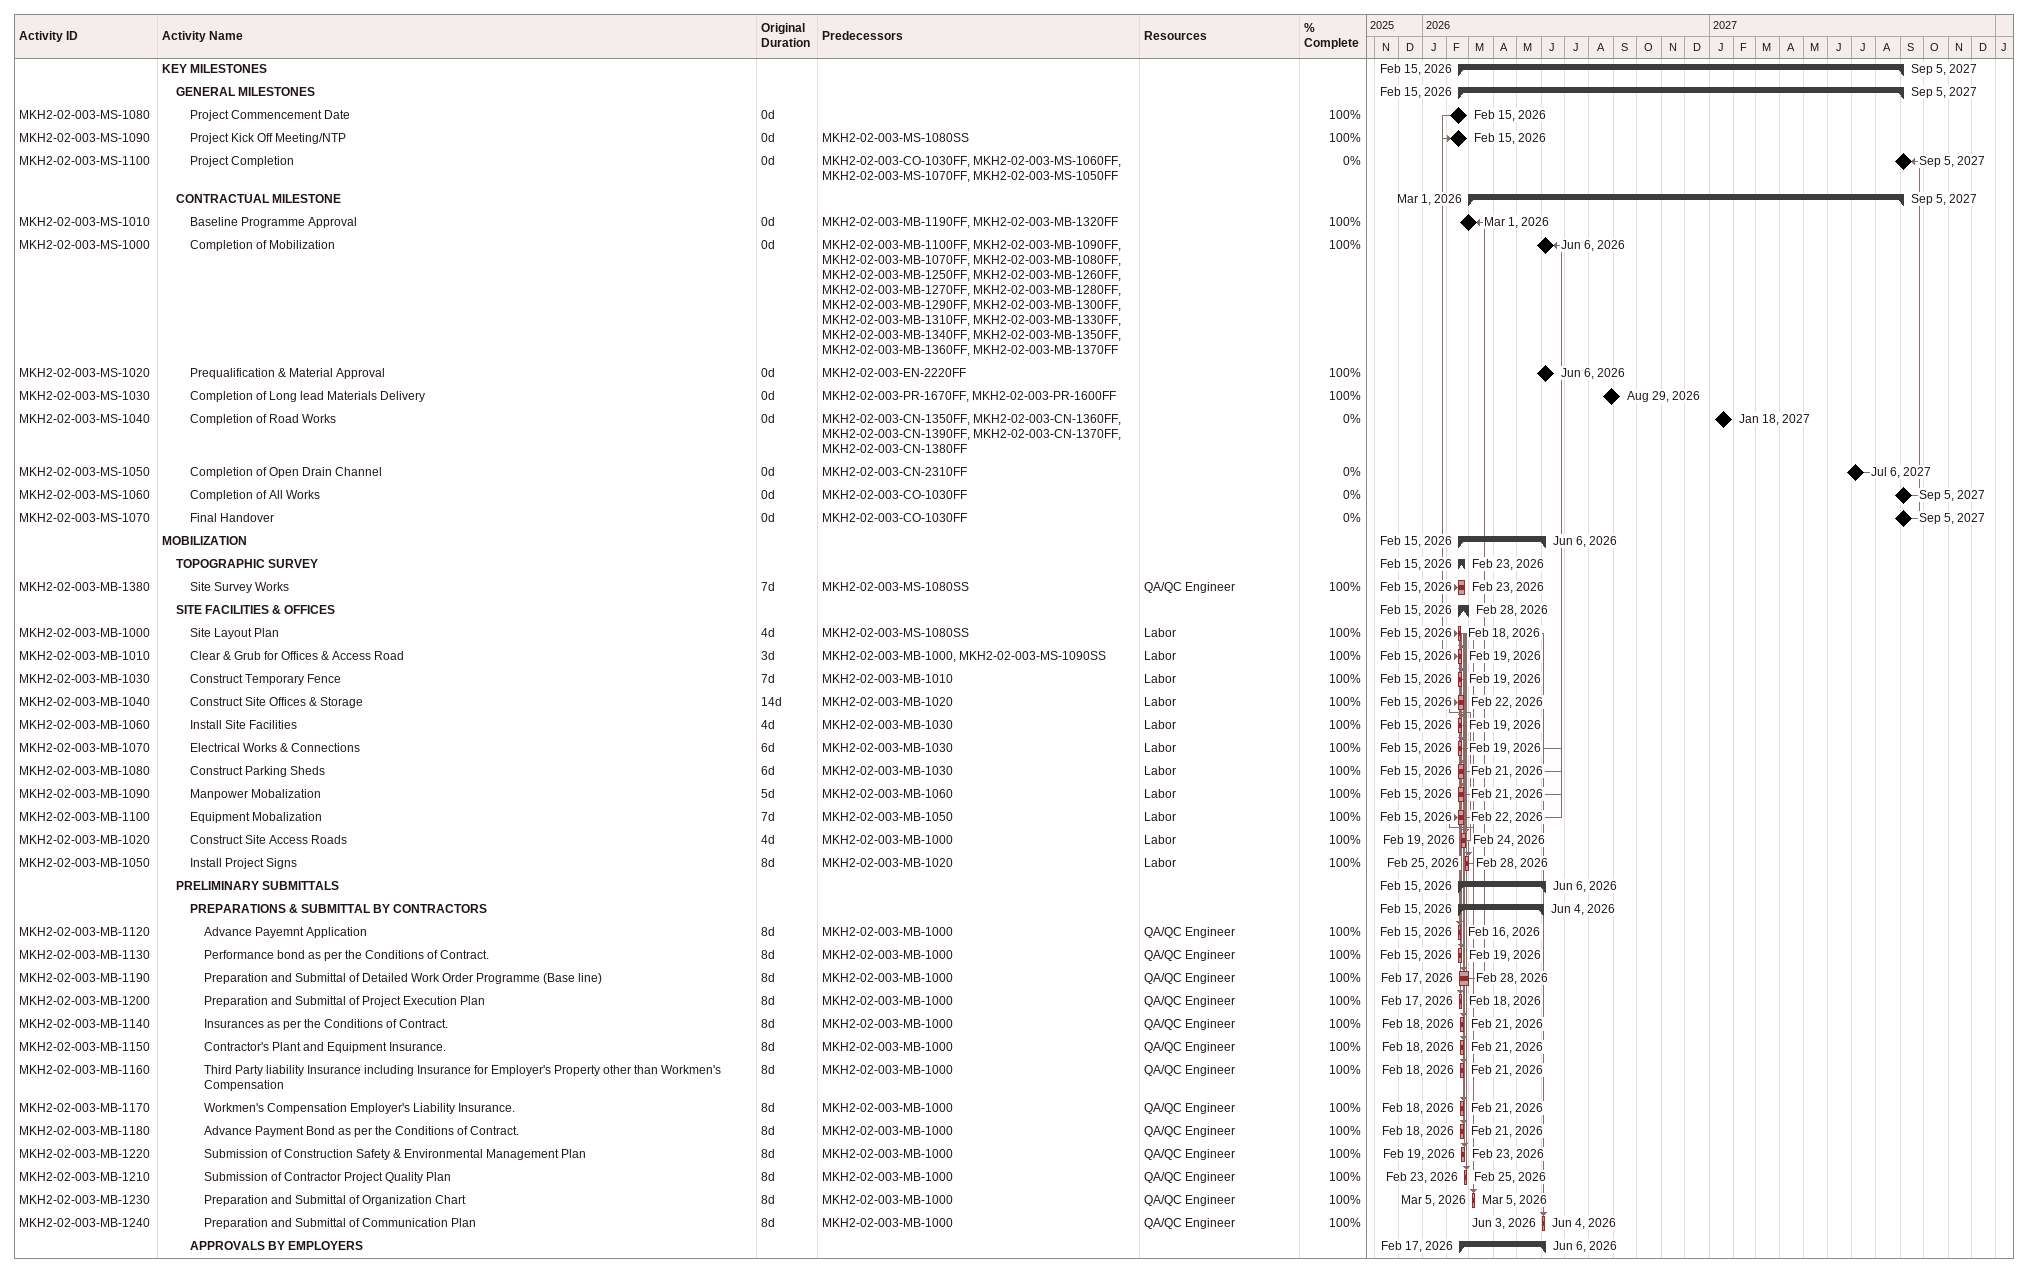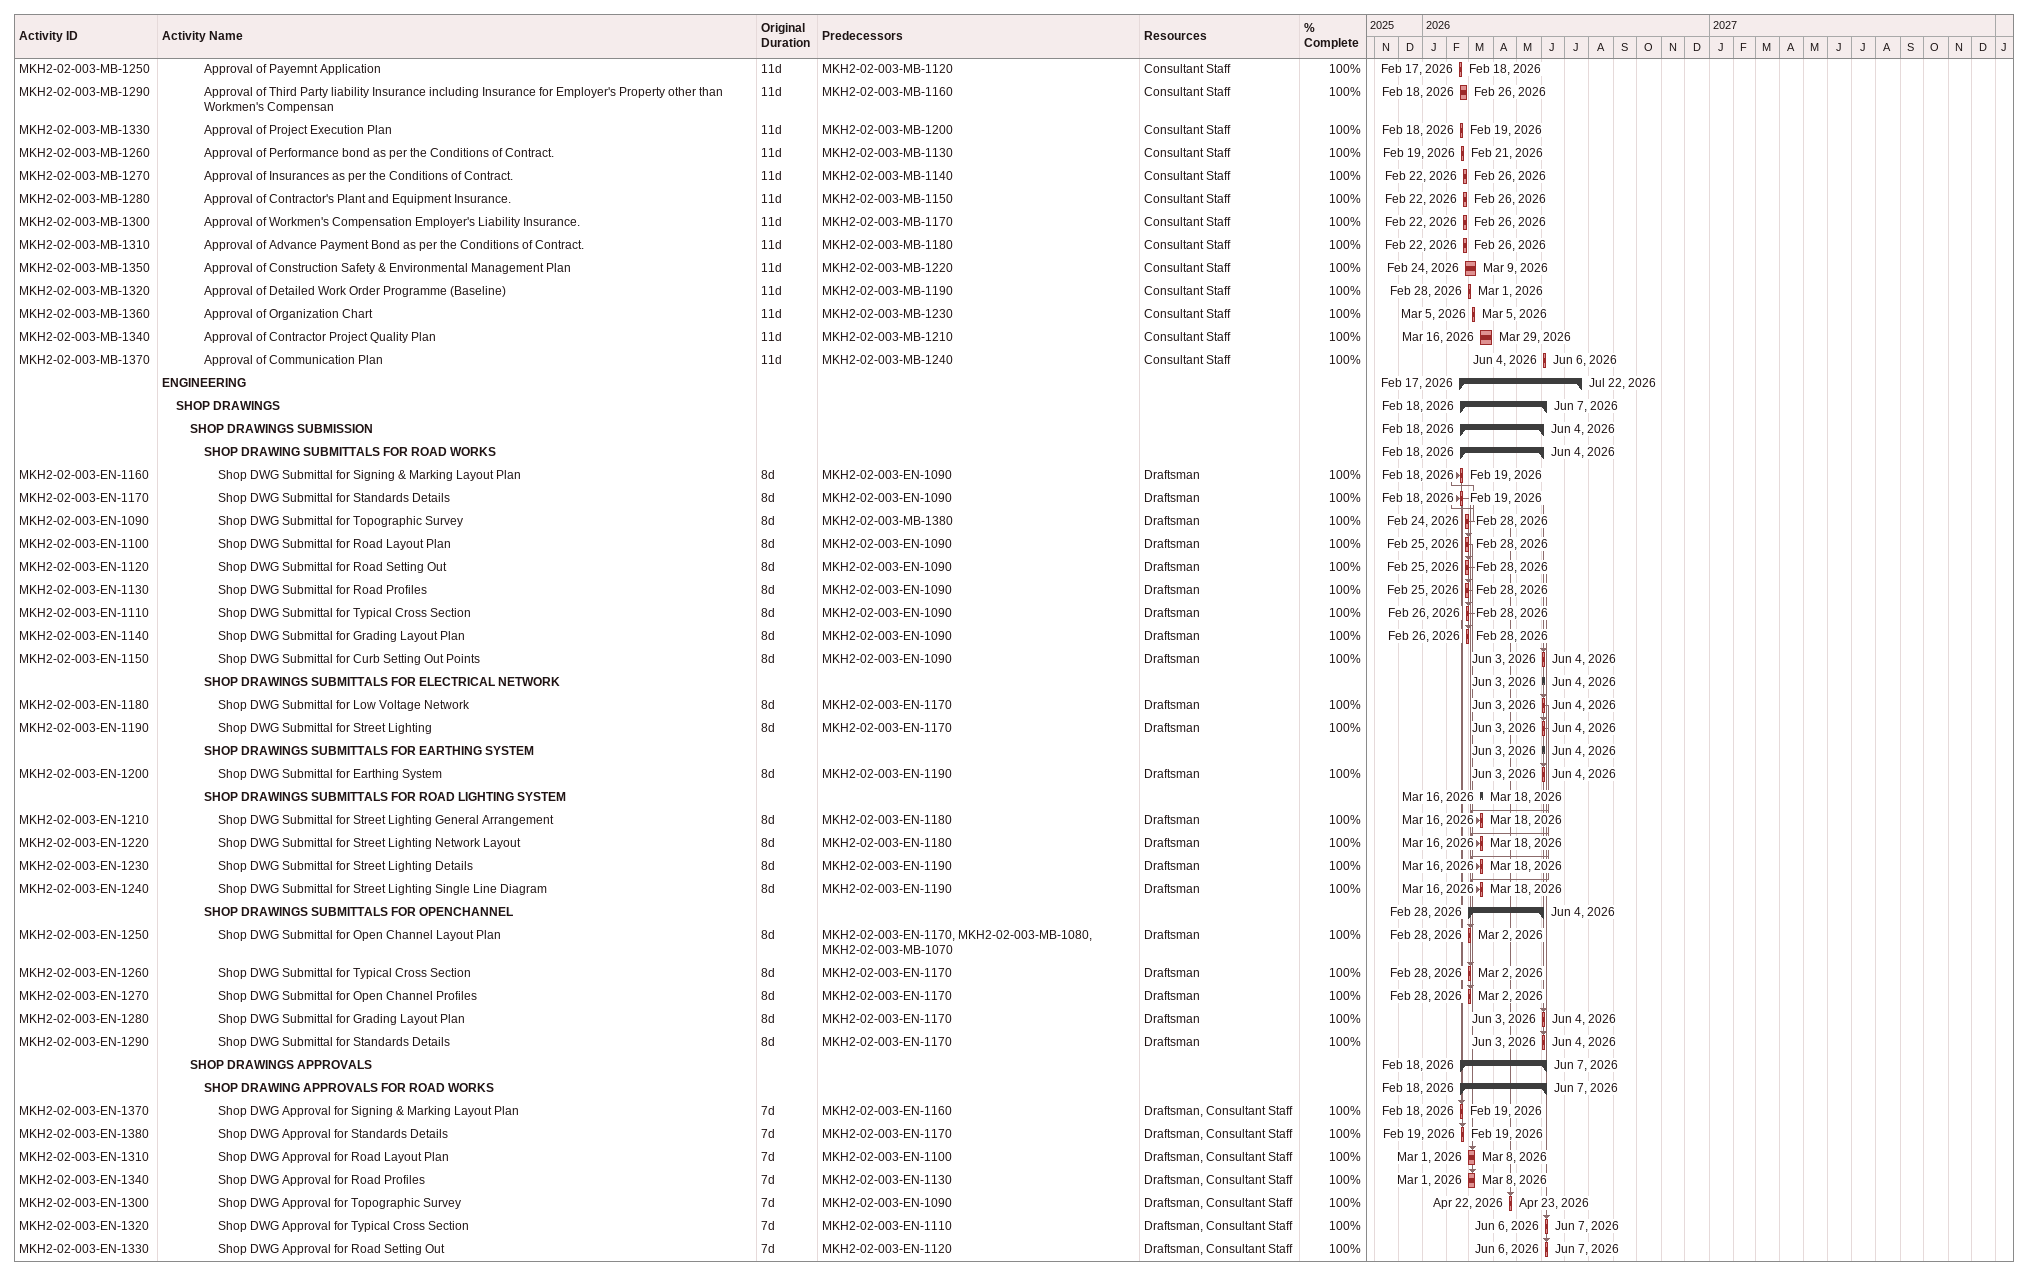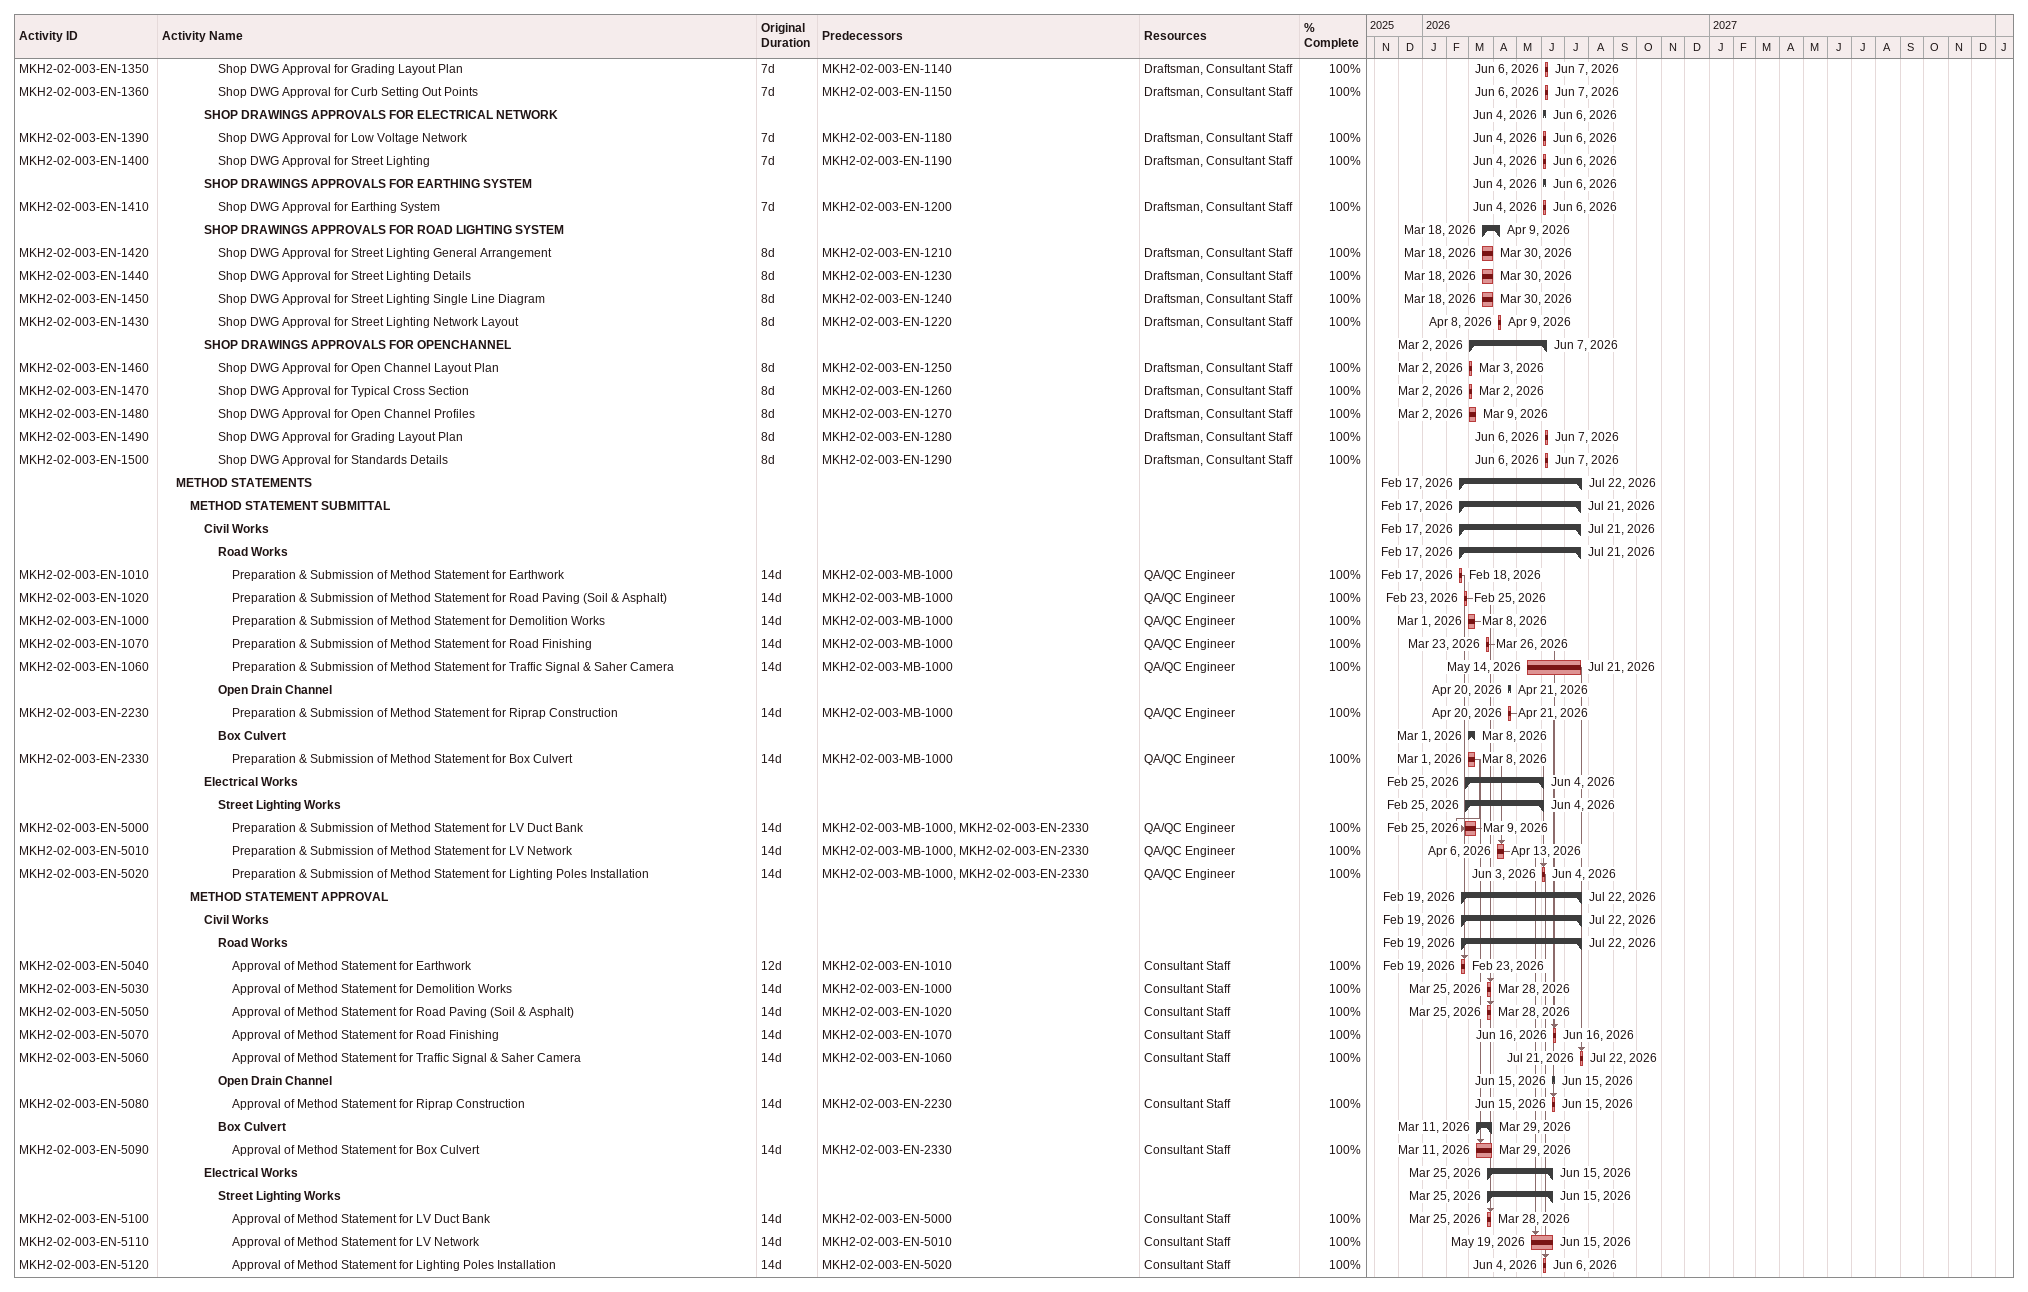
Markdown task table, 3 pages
| ID | Level | Task | Original duration | Start | Finish | Predecessors | Resources | % complete |
|---|---|---|---|---|---|---|---|---|
|  | 1 | **KEY MILESTONES** |  | 2026-02-15 | 2027-09-05 |  |  |  |
|  | 2 | **GENERAL MILESTONES** |  | 2026-02-15 | 2027-09-05 |  |  |  |
| MKH2-02-003-MS-1080 | 3 | Project Commencement Date | 0d | 2026-02-15 | 2026-02-15 |  |  | 100 |
| MKH2-02-003-MS-1090 | 3 | Project Kick Off Meeting/NTP | 0d | 2026-02-15 | 2026-02-15 | MKH2-02-003-MS-1080SS |  | 100 |
| MKH2-02-003-MS-1100 | 3 | Project Completion | 0d | 2027-09-05 | 2027-09-05 | MKH2-02-003-CO-1030FF, MKH2-02-003-MS-1060FF, MKH2-02-003-MS-1070FF, MKH2-02-003-MS-1050FF |  | 0 |
|  | 2 | **CONTRACTUAL MILESTONE** |  | 2026-03-01 | 2027-09-05 |  |  |  |
| MKH2-02-003-MS-1010 | 3 | Baseline Programme Approval | 0d | 2026-03-01 | 2026-03-01 | MKH2-02-003-MB-1190FF, MKH2-02-003-MB-1320FF |  | 100 |
| MKH2-02-003-MS-1000 | 3 | Completion of Mobilization | 0d | 2026-06-06 | 2026-06-06 | MKH2-02-003-MB-1100FF, MKH2-02-003-MB-1090FF, MKH2-02-003-MB-1070FF, MKH2-02-003-MB-1080FF, MKH2-02-003-MB-1250FF, MKH2-02-003-MB-1260FF, MKH2-02-003-MB-1270FF, MKH2-02-003-MB-1280FF, MKH2-02-003-MB-1290FF, MKH2-02-003-MB-1300FF, MKH2-02-003-MB-1310FF, MKH2-02-003-MB-1330FF, MKH2-02-003-MB-1340FF, MKH2-02-003-MB-1350FF, MKH2-02-003-MB-1360FF, MKH2-02-003-MB-1370FF |  | 100 |
| MKH2-02-003-MS-1020 | 3 | Prequalification & Material Approval | 0d | 2026-06-06 | 2026-06-06 | MKH2-02-003-EN-2220FF |  | 100 |
| MKH2-02-003-MS-1030 | 3 | Completion of Long lead Materials Delivery | 0d | 2026-08-29 | 2026-08-29 | MKH2-02-003-PR-1670FF, MKH2-02-003-PR-1600FF |  | 100 |
| MKH2-02-003-MS-1040 | 3 | Completion of Road Works | 0d | 2027-01-18 | 2027-01-18 | MKH2-02-003-CN-1350FF, MKH2-02-003-CN-1360FF, MKH2-02-003-CN-1390FF, MKH2-02-003-CN-1370FF, MKH2-02-003-CN-1380FF |  | 0 |
| MKH2-02-003-MS-1050 | 3 | Completion of Open Drain Channel | 0d | 2027-07-06 | 2027-07-06 | MKH2-02-003-CN-2310FF |  | 0 |
| MKH2-02-003-MS-1060 | 3 | Completion of All Works | 0d | 2027-09-05 | 2027-09-05 | MKH2-02-003-CO-1030FF |  | 0 |
| MKH2-02-003-MS-1070 | 3 | Final Handover | 0d | 2027-09-05 | 2027-09-05 | MKH2-02-003-CO-1030FF |  | 0 |
|  | 1 | **MOBILIZATION** |  | 2026-02-15 | 2026-06-06 |  |  |  |
|  | 2 | **TOPOGRAPHIC SURVEY** |  | 2026-02-15 | 2026-02-23 |  |  |  |
| MKH2-02-003-MB-1380 | 3 | Site Survey Works | 7d | 2026-02-15 | 2026-02-23 | MKH2-02-003-MS-1080SS | QA/QC Engineer | 100 |
|  | 2 | **SITE FACILITIES & OFFICES** |  | 2026-02-15 | 2026-02-28 |  |  |  |
| MKH2-02-003-MB-1000 | 3 | Site Layout Plan | 4d | 2026-02-15 | 2026-02-18 | MKH2-02-003-MS-1080SS | Labor | 100 |
| MKH2-02-003-MB-1010 | 3 | Clear & Grub for Offices & Access Road | 3d | 2026-02-15 | 2026-02-19 | MKH2-02-003-MB-1000, MKH2-02-003-MS-1090SS | Labor | 100 |
| MKH2-02-003-MB-1030 | 3 | Construct Temporary Fence | 7d | 2026-02-15 | 2026-02-19 | MKH2-02-003-MB-1010 | Labor | 100 |
| MKH2-02-003-MB-1040 | 3 | Construct Site Offices & Storage | 14d | 2026-02-15 | 2026-02-22 | MKH2-02-003-MB-1020 | Labor | 100 |
| MKH2-02-003-MB-1060 | 3 | Install Site Facilities | 4d | 2026-02-15 | 2026-02-19 | MKH2-02-003-MB-1030 | Labor | 100 |
| MKH2-02-003-MB-1070 | 3 | Electrical Works & Connections | 6d | 2026-02-15 | 2026-02-19 | MKH2-02-003-MB-1030 | Labor | 100 |
| MKH2-02-003-MB-1080 | 3 | Construct Parking Sheds | 6d | 2026-02-15 | 2026-02-21 | MKH2-02-003-MB-1030 | Labor | 100 |
| MKH2-02-003-MB-1090 | 3 | Manpower Mobalization | 5d | 2026-02-15 | 2026-02-21 | MKH2-02-003-MB-1060 | Labor | 100 |
| MKH2-02-003-MB-1100 | 3 | Equipment Mobalization | 7d | 2026-02-15 | 2026-02-22 | MKH2-02-003-MB-1050 | Labor | 100 |
| MKH2-02-003-MB-1020 | 3 | Construct Site Access Roads | 4d | 2026-02-19 | 2026-02-24 | MKH2-02-003-MB-1000 | Labor | 100 |
| MKH2-02-003-MB-1050 | 3 | Install Project Signs | 8d | 2026-02-25 | 2026-02-28 | MKH2-02-003-MB-1020 | Labor | 100 |
|  | 2 | **PRELIMINARY SUBMITTALS** |  | 2026-02-15 | 2026-06-06 |  |  |  |
|  | 3 | **PREPARATIONS & SUBMITTAL BY CONTRACTORS** |  | 2026-02-15 | 2026-06-04 |  |  |  |
| MKH2-02-003-MB-1120 | 4 | Advance Payemnt Application | 8d | 2026-02-15 | 2026-02-16 | MKH2-02-003-MB-1000 | QA/QC Engineer | 100 |
| MKH2-02-003-MB-1130 | 4 | Performance bond as per the Conditions of Contract. | 8d | 2026-02-15 | 2026-02-19 | MKH2-02-003-MB-1000 | QA/QC Engineer | 100 |
| MKH2-02-003-MB-1190 | 4 | Preparation and Submittal of Detailed Work Order Programme (Base line) | 8d | 2026-02-17 | 2026-02-28 | MKH2-02-003-MB-1000 | QA/QC Engineer | 100 |
| MKH2-02-003-MB-1200 | 4 | Preparation and Submittal of Project Execution Plan | 8d | 2026-02-17 | 2026-02-18 | MKH2-02-003-MB-1000 | QA/QC Engineer | 100 |
| MKH2-02-003-MB-1140 | 4 | Insurances as per the Conditions of Contract. | 8d | 2026-02-18 | 2026-02-21 | MKH2-02-003-MB-1000 | QA/QC Engineer | 100 |
| MKH2-02-003-MB-1150 | 4 | Contractor's Plant and Equipment Insurance. | 8d | 2026-02-18 | 2026-02-21 | MKH2-02-003-MB-1000 | QA/QC Engineer | 100 |
| MKH2-02-003-MB-1160 | 4 | Third Party liability Insurance including Insurance for Employer's Property other than Workmen's Compensation | 8d | 2026-02-18 | 2026-02-21 | MKH2-02-003-MB-1000 | QA/QC Engineer | 100 |
| MKH2-02-003-MB-1170 | 4 | Workmen's Compensation Employer's Liability Insurance. | 8d | 2026-02-18 | 2026-02-21 | MKH2-02-003-MB-1000 | QA/QC Engineer | 100 |
| MKH2-02-003-MB-1180 | 4 | Advance Payment Bond as per the Conditions of Contract. | 8d | 2026-02-18 | 2026-02-21 | MKH2-02-003-MB-1000 | QA/QC Engineer | 100 |
| MKH2-02-003-MB-1220 | 4 | Submission of Construction Safety & Environmental Management Plan | 8d | 2026-02-19 | 2026-02-23 | MKH2-02-003-MB-1000 | QA/QC Engineer | 100 |
| MKH2-02-003-MB-1210 | 4 | Submission of Contractor Project Quality Plan | 8d | 2026-02-23 | 2026-02-25 | MKH2-02-003-MB-1000 | QA/QC Engineer | 100 |
| MKH2-02-003-MB-1230 | 4 | Preparation and Submittal of Organization Chart | 8d | 2026-03-05 | 2026-03-05 | MKH2-02-003-MB-1000 | QA/QC Engineer | 100 |
| MKH2-02-003-MB-1240 | 4 | Preparation and Submittal of Communication Plan | 8d | 2026-06-03 | 2026-06-04 | MKH2-02-003-MB-1000 | QA/QC Engineer | 100 |
|  | 3 | **APPROVALS BY EMPLOYERS** |  | 2026-02-17 | 2026-06-06 |  |  |  |
| MKH2-02-003-MB-1250 | 4 | Approval of Payemnt Application | 11d | 2026-02-17 | 2026-02-18 | MKH2-02-003-MB-1120 | Consultant Staff | 100 |
| MKH2-02-003-MB-1290 | 4 | Approval of Third Party liability Insurance including Insurance for Employer's Property other than Workmen's Compensan | 11d | 2026-02-18 | 2026-02-26 | MKH2-02-003-MB-1160 | Consultant Staff | 100 |
| MKH2-02-003-MB-1330 | 4 | Approval of Project Execution Plan | 11d | 2026-02-18 | 2026-02-19 | MKH2-02-003-MB-1200 | Consultant Staff | 100 |
| MKH2-02-003-MB-1260 | 4 | Approval of Performance bond as per the Conditions of Contract. | 11d | 2026-02-19 | 2026-02-21 | MKH2-02-003-MB-1130 | Consultant Staff | 100 |
| MKH2-02-003-MB-1270 | 4 | Approval of Insurances as per the Conditions of Contract. | 11d | 2026-02-22 | 2026-02-26 | MKH2-02-003-MB-1140 | Consultant Staff | 100 |
| MKH2-02-003-MB-1280 | 4 | Approval of Contractor's Plant and Equipment Insurance. | 11d | 2026-02-22 | 2026-02-26 | MKH2-02-003-MB-1150 | Consultant Staff | 100 |
| MKH2-02-003-MB-1300 | 4 | Approval of Workmen's Compensation Employer's Liability Insurance. | 11d | 2026-02-22 | 2026-02-26 | MKH2-02-003-MB-1170 | Consultant Staff | 100 |
| MKH2-02-003-MB-1310 | 4 | Approval of Advance Payment Bond as per the Conditions of Contract. | 11d | 2026-02-22 | 2026-02-26 | MKH2-02-003-MB-1180 | Consultant Staff | 100 |
| MKH2-02-003-MB-1350 | 4 | Approval of Construction Safety & Environmental Management Plan | 11d | 2026-02-24 | 2026-03-09 | MKH2-02-003-MB-1220 | Consultant Staff | 100 |
| MKH2-02-003-MB-1320 | 4 | Approval of Detailed Work Order Programme (Baseline) | 11d | 2026-02-28 | 2026-03-01 | MKH2-02-003-MB-1190 | Consultant Staff | 100 |
| MKH2-02-003-MB-1360 | 4 | Approval of Organization Chart | 11d | 2026-03-05 | 2026-03-05 | MKH2-02-003-MB-1230 | Consultant Staff | 100 |
| MKH2-02-003-MB-1340 | 4 | Approval of Contractor Project Quality Plan | 11d | 2026-03-16 | 2026-03-29 | MKH2-02-003-MB-1210 | Consultant Staff | 100 |
| MKH2-02-003-MB-1370 | 4 | Approval of Communication Plan | 11d | 2026-06-04 | 2026-06-06 | MKH2-02-003-MB-1240 | Consultant Staff | 100 |
|  | 1 | **ENGINEERING** |  | 2026-02-17 | 2026-07-22 |  |  |  |
|  | 2 | **SHOP DRAWINGS** |  | 2026-02-18 | 2026-06-07 |  |  |  |
|  | 3 | **SHOP DRAWINGS SUBMISSION** |  | 2026-02-18 | 2026-06-04 |  |  |  |
|  | 4 | **SHOP DRAWING SUBMITTALS FOR ROAD WORKS** |  | 2026-02-18 | 2026-06-04 |  |  |  |
| MKH2-02-003-EN-1160 | 5 | Shop DWG Submittal for Signing & Marking Layout Plan | 8d | 2026-02-18 | 2026-02-19 | MKH2-02-003-EN-1090 | Draftsman | 100 |
| MKH2-02-003-EN-1170 | 5 | Shop DWG Submittal for Standards Details | 8d | 2026-02-18 | 2026-02-19 | MKH2-02-003-EN-1090 | Draftsman | 100 |
| MKH2-02-003-EN-1090 | 5 | Shop DWG Submittal for Topographic Survey | 8d | 2026-02-24 | 2026-02-28 | MKH2-02-003-MB-1380 | Draftsman | 100 |
| MKH2-02-003-EN-1100 | 5 | Shop DWG Submittal for Road Layout Plan | 8d | 2026-02-25 | 2026-02-28 | MKH2-02-003-EN-1090 | Draftsman | 100 |
| MKH2-02-003-EN-1120 | 5 | Shop DWG Submittal for Road Setting Out | 8d | 2026-02-25 | 2026-02-28 | MKH2-02-003-EN-1090 | Draftsman | 100 |
| MKH2-02-003-EN-1130 | 5 | Shop DWG Submittal for Road Profiles | 8d | 2026-02-25 | 2026-02-28 | MKH2-02-003-EN-1090 | Draftsman | 100 |
| MKH2-02-003-EN-1110 | 5 | Shop DWG Submittal for Typical Cross Section | 8d | 2026-02-26 | 2026-02-28 | MKH2-02-003-EN-1090 | Draftsman | 100 |
| MKH2-02-003-EN-1140 | 5 | Shop DWG Submittal for Grading Layout Plan | 8d | 2026-02-26 | 2026-02-28 | MKH2-02-003-EN-1090 | Draftsman | 100 |
| MKH2-02-003-EN-1150 | 5 | Shop DWG Submittal for Curb Setting Out Points | 8d | 2026-06-03 | 2026-06-04 | MKH2-02-003-EN-1090 | Draftsman | 100 |
|  | 4 | **SHOP DRAWINGS SUBMITTALS FOR ELECTRICAL NETWORK** |  | 2026-06-03 | 2026-06-04 |  |  |  |
| MKH2-02-003-EN-1180 | 5 | Shop DWG Submittal for Low Voltage Network | 8d | 2026-06-03 | 2026-06-04 | MKH2-02-003-EN-1170 | Draftsman | 100 |
| MKH2-02-003-EN-1190 | 5 | Shop DWG Submittal for Street Lighting | 8d | 2026-06-03 | 2026-06-04 | MKH2-02-003-EN-1170 | Draftsman | 100 |
|  | 4 | **SHOP DRAWINGS SUBMITTALS FOR EARTHING SYSTEM** |  | 2026-06-03 | 2026-06-04 |  |  |  |
| MKH2-02-003-EN-1200 | 5 | Shop DWG Submittal for Earthing System | 8d | 2026-06-03 | 2026-06-04 | MKH2-02-003-EN-1190 | Draftsman | 100 |
|  | 4 | **SHOP DRAWINGS SUBMITTALS FOR ROAD LIGHTING SYSTEM** |  | 2026-03-16 | 2026-03-18 |  |  |  |
| MKH2-02-003-EN-1210 | 5 | Shop DWG Submittal for Street Lighting General Arrangement | 8d | 2026-03-16 | 2026-03-18 | MKH2-02-003-EN-1180 | Draftsman | 100 |
| MKH2-02-003-EN-1220 | 5 | Shop DWG Submittal for Street Lighting Network Layout | 8d | 2026-03-16 | 2026-03-18 | MKH2-02-003-EN-1180 | Draftsman | 100 |
| MKH2-02-003-EN-1230 | 5 | Shop DWG Submittal for Street Lighting Details | 8d | 2026-03-16 | 2026-03-18 | MKH2-02-003-EN-1190 | Draftsman | 100 |
| MKH2-02-003-EN-1240 | 5 | Shop DWG Submittal for Street Lighting Single Line Diagram | 8d | 2026-03-16 | 2026-03-18 | MKH2-02-003-EN-1190 | Draftsman | 100 |
|  | 4 | **SHOP DRAWINGS SUBMITTALS FOR OPENCHANNEL** |  | 2026-02-28 | 2026-06-04 |  |  |  |
| MKH2-02-003-EN-1250 | 5 | Shop DWG Submittal for Open Channel Layout Plan | 8d | 2026-02-28 | 2026-03-02 | MKH2-02-003-EN-1170, MKH2-02-003-MB-1080, MKH2-02-003-MB-1070 | Draftsman | 100 |
| MKH2-02-003-EN-1260 | 5 | Shop DWG Submittal for Typical Cross Section | 8d | 2026-02-28 | 2026-03-02 | MKH2-02-003-EN-1170 | Draftsman | 100 |
| MKH2-02-003-EN-1270 | 5 | Shop DWG Submittal for Open Channel Profiles | 8d | 2026-02-28 | 2026-03-02 | MKH2-02-003-EN-1170 | Draftsman | 100 |
| MKH2-02-003-EN-1280 | 5 | Shop DWG Submittal for Grading Layout Plan | 8d | 2026-06-03 | 2026-06-04 | MKH2-02-003-EN-1170 | Draftsman | 100 |
| MKH2-02-003-EN-1290 | 5 | Shop DWG Submittal for Standards Details | 8d | 2026-06-03 | 2026-06-04 | MKH2-02-003-EN-1170 | Draftsman | 100 |
|  | 3 | **SHOP DRAWINGS APPROVALS** |  | 2026-02-18 | 2026-06-07 |  |  |  |
|  | 4 | **SHOP DRAWING APPROVALS FOR ROAD WORKS** |  | 2026-02-18 | 2026-06-07 |  |  |  |
| MKH2-02-003-EN-1370 | 5 | Shop DWG Approval for Signing & Marking Layout Plan | 7d | 2026-02-18 | 2026-02-19 | MKH2-02-003-EN-1160 | Draftsman, Consultant Staff | 100 |
| MKH2-02-003-EN-1380 | 5 | Shop DWG Approval for Standards Details | 7d | 2026-02-19 | 2026-02-19 | MKH2-02-003-EN-1170 | Draftsman, Consultant Staff | 100 |
| MKH2-02-003-EN-1310 | 5 | Shop DWG Approval for Road Layout Plan | 7d | 2026-03-01 | 2026-03-08 | MKH2-02-003-EN-1100 | Draftsman, Consultant Staff | 100 |
| MKH2-02-003-EN-1340 | 5 | Shop DWG Approval for Road Profiles | 7d | 2026-03-01 | 2026-03-08 | MKH2-02-003-EN-1130 | Draftsman, Consultant Staff | 100 |
| MKH2-02-003-EN-1300 | 5 | Shop DWG Approval for Topographic Survey | 7d | 2026-04-22 | 2026-04-23 | MKH2-02-003-EN-1090 | Draftsman, Consultant Staff | 100 |
| MKH2-02-003-EN-1320 | 5 | Shop DWG Approval for Typical Cross Section | 7d | 2026-06-06 | 2026-06-07 | MKH2-02-003-EN-1110 | Draftsman, Consultant Staff | 100 |
| MKH2-02-003-EN-1330 | 5 | Shop DWG Approval for Road Setting Out | 7d | 2026-06-06 | 2026-06-07 | MKH2-02-003-EN-1120 | Draftsman, Consultant Staff | 100 |
| MKH2-02-003-EN-1350 | 5 | Shop DWG Approval for Grading Layout Plan | 7d | 2026-06-06 | 2026-06-07 | MKH2-02-003-EN-1140 | Draftsman, Consultant Staff | 100 |
| MKH2-02-003-EN-1360 | 5 | Shop DWG Approval for Curb Setting Out Points | 7d | 2026-06-06 | 2026-06-07 | MKH2-02-003-EN-1150 | Draftsman, Consultant Staff | 100 |
|  | 4 | **SHOP DRAWINGS APPROVALS FOR ELECTRICAL NETWORK** |  | 2026-06-04 | 2026-06-06 |  |  |  |
| MKH2-02-003-EN-1390 | 5 | Shop DWG Approval for Low Voltage Network | 7d | 2026-06-04 | 2026-06-06 | MKH2-02-003-EN-1180 | Draftsman, Consultant Staff | 100 |
| MKH2-02-003-EN-1400 | 5 | Shop DWG Approval for Street Lighting | 7d | 2026-06-04 | 2026-06-06 | MKH2-02-003-EN-1190 | Draftsman, Consultant Staff | 100 |
|  | 4 | **SHOP DRAWINGS APPROVALS FOR EARTHING SYSTEM** |  | 2026-06-04 | 2026-06-06 |  |  |  |
| MKH2-02-003-EN-1410 | 5 | Shop DWG Approval for Earthing System | 7d | 2026-06-04 | 2026-06-06 | MKH2-02-003-EN-1200 | Draftsman, Consultant Staff | 100 |
|  | 4 | **SHOP DRAWINGS APPROVALS FOR ROAD LIGHTING SYSTEM** |  | 2026-03-18 | 2026-04-09 |  |  |  |
| MKH2-02-003-EN-1420 | 5 | Shop DWG Approval for Street Lighting General Arrangement | 8d | 2026-03-18 | 2026-03-30 | MKH2-02-003-EN-1210 | Draftsman, Consultant Staff | 100 |
| MKH2-02-003-EN-1440 | 5 | Shop DWG Approval for Street Lighting Details | 8d | 2026-03-18 | 2026-03-30 | MKH2-02-003-EN-1230 | Draftsman, Consultant Staff | 100 |
| MKH2-02-003-EN-1450 | 5 | Shop DWG Approval for Street Lighting Single Line Diagram | 8d | 2026-03-18 | 2026-03-30 | MKH2-02-003-EN-1240 | Draftsman, Consultant Staff | 100 |
| MKH2-02-003-EN-1430 | 5 | Shop DWG Approval for Street Lighting Network Layout | 8d | 2026-04-08 | 2026-04-09 | MKH2-02-003-EN-1220 | Draftsman, Consultant Staff | 100 |
|  | 4 | **SHOP DRAWINGS APPROVALS FOR OPENCHANNEL** |  | 2026-03-02 | 2026-06-07 |  |  |  |
| MKH2-02-003-EN-1460 | 5 | Shop DWG Approval for Open Channel Layout Plan | 8d | 2026-03-02 | 2026-03-03 | MKH2-02-003-EN-1250 | Draftsman, Consultant Staff | 100 |
| MKH2-02-003-EN-1470 | 5 | Shop DWG Approval for Typical Cross Section | 8d | 2026-03-02 | 2026-03-02 | MKH2-02-003-EN-1260 | Draftsman, Consultant Staff | 100 |
| MKH2-02-003-EN-1480 | 5 | Shop DWG Approval for Open Channel Profiles | 8d | 2026-03-02 | 2026-03-09 | MKH2-02-003-EN-1270 | Draftsman, Consultant Staff | 100 |
| MKH2-02-003-EN-1490 | 5 | Shop DWG Approval for Grading Layout Plan | 8d | 2026-06-06 | 2026-06-07 | MKH2-02-003-EN-1280 | Draftsman, Consultant Staff | 100 |
| MKH2-02-003-EN-1500 | 5 | Shop DWG Approval for Standards Details | 8d | 2026-06-06 | 2026-06-07 | MKH2-02-003-EN-1290 | Draftsman, Consultant Staff | 100 |
|  | 2 | **METHOD STATEMENTS** |  | 2026-02-17 | 2026-07-22 |  |  |  |
|  | 3 | **METHOD STATEMENT SUBMITTAL** |  | 2026-02-17 | 2026-07-21 |  |  |  |
|  | 4 | **Civil Works** |  | 2026-02-17 | 2026-07-21 |  |  |  |
|  | 5 | **Road Works** |  | 2026-02-17 | 2026-07-21 |  |  |  |
| MKH2-02-003-EN-1010 | 6 | Preparation & Submission of Method Statement for Earthwork | 14d | 2026-02-17 | 2026-02-18 | MKH2-02-003-MB-1000 | QA/QC Engineer | 100 |
| MKH2-02-003-EN-1020 | 6 | Preparation & Submission of Method Statement for Road Paving (Soil & Asphalt) | 14d | 2026-02-23 | 2026-02-25 | MKH2-02-003-MB-1000 | QA/QC Engineer | 100 |
| MKH2-02-003-EN-1000 | 6 | Preparation & Submission of Method Statement for Demolition Works | 14d | 2026-03-01 | 2026-03-08 | MKH2-02-003-MB-1000 | QA/QC Engineer | 100 |
| MKH2-02-003-EN-1070 | 6 | Preparation & Submission of Method Statement for Road Finishing | 14d | 2026-03-23 | 2026-03-26 | MKH2-02-003-MB-1000 | QA/QC Engineer | 100 |
| MKH2-02-003-EN-1060 | 6 | Preparation & Submission of Method Statement for Traffic Signal & Saher Camera | 14d | 2026-05-14 | 2026-07-21 | MKH2-02-003-MB-1000 | QA/QC Engineer | 100 |
|  | 5 | **Open Drain Channel** |  | 2026-04-20 | 2026-04-21 |  |  |  |
| MKH2-02-003-EN-2230 | 6 | Preparation & Submission of Method Statement for Riprap Construction | 14d | 2026-04-20 | 2026-04-21 | MKH2-02-003-MB-1000 | QA/QC Engineer | 100 |
|  | 5 | **Box Culvert** |  | 2026-03-01 | 2026-03-08 |  |  |  |
| MKH2-02-003-EN-2330 | 6 | Preparation & Submission of Method Statement for Box Culvert | 14d | 2026-03-01 | 2026-03-08 | MKH2-02-003-MB-1000 | QA/QC Engineer | 100 |
|  | 4 | **Electrical Works** |  | 2026-02-25 | 2026-06-04 |  |  |  |
|  | 5 | **Street Lighting Works** |  | 2026-02-25 | 2026-06-04 |  |  |  |
| MKH2-02-003-EN-5000 | 6 | Preparation & Submission of Method Statement for LV Duct Bank | 14d | 2026-02-25 | 2026-03-09 | MKH2-02-003-MB-1000, MKH2-02-003-EN-2330 | QA/QC Engineer | 100 |
| MKH2-02-003-EN-5010 | 6 | Preparation & Submission of Method Statement for LV Network | 14d | 2026-04-06 | 2026-04-13 | MKH2-02-003-MB-1000, MKH2-02-003-EN-2330 | QA/QC Engineer | 100 |
| MKH2-02-003-EN-5020 | 6 | Preparation & Submission of Method Statement for Lighting Poles Installation | 14d | 2026-06-03 | 2026-06-04 | MKH2-02-003-MB-1000, MKH2-02-003-EN-2330 | QA/QC Engineer | 100 |
|  | 3 | **METHOD STATEMENT APPROVAL** |  | 2026-02-19 | 2026-07-22 |  |  |  |
|  | 4 | **Civil Works** |  | 2026-02-19 | 2026-07-22 |  |  |  |
|  | 5 | **Road Works** |  | 2026-02-19 | 2026-07-22 |  |  |  |
| MKH2-02-003-EN-5040 | 6 | Approval of Method Statement for Earthwork | 12d | 2026-02-19 | 2026-02-23 | MKH2-02-003-EN-1010 | Consultant Staff | 100 |
| MKH2-02-003-EN-5030 | 6 | Approval of Method Statement for Demolition Works | 14d | 2026-03-25 | 2026-03-28 | MKH2-02-003-EN-1000 | Consultant Staff | 100 |
| MKH2-02-003-EN-5050 | 6 | Approval of Method Statement for Road Paving (Soil & Asphalt) | 14d | 2026-03-25 | 2026-03-28 | MKH2-02-003-EN-1020 | Consultant Staff | 100 |
| MKH2-02-003-EN-5070 | 6 | Approval of Method Statement for Road Finishing | 14d | 2026-06-16 | 2026-06-16 | MKH2-02-003-EN-1070 | Consultant Staff | 100 |
| MKH2-02-003-EN-5060 | 6 | Approval of Method Statement for Traffic Signal & Saher Camera | 14d | 2026-07-21 | 2026-07-22 | MKH2-02-003-EN-1060 | Consultant Staff | 100 |
|  | 5 | **Open Drain Channel** |  | 2026-06-15 | 2026-06-15 |  |  |  |
| MKH2-02-003-EN-5080 | 6 | Approval of Method Statement for Riprap Construction | 14d | 2026-06-15 | 2026-06-15 | MKH2-02-003-EN-2230 | Consultant Staff | 100 |
|  | 5 | **Box Culvert** |  | 2026-03-11 | 2026-03-29 |  |  |  |
| MKH2-02-003-EN-5090 | 6 | Approval of Method Statement for Box Culvert | 14d | 2026-03-11 | 2026-03-29 | MKH2-02-003-EN-2330 | Consultant Staff | 100 |
|  | 4 | **Electrical Works** |  | 2026-03-25 | 2026-06-15 |  |  |  |
|  | 5 | **Street Lighting Works** |  | 2026-03-25 | 2026-06-15 |  |  |  |
| MKH2-02-003-EN-5100 | 6 | Approval of Method Statement for LV Duct Bank | 14d | 2026-03-25 | 2026-03-28 | MKH2-02-003-EN-5000 | Consultant Staff | 100 |
| MKH2-02-003-EN-5110 | 6 | Approval of Method Statement for LV Network | 14d | 2026-05-19 | 2026-06-15 | MKH2-02-003-EN-5010 | Consultant Staff | 100 |
| MKH2-02-003-EN-5120 | 6 | Approval of Method Statement for Lighting Poles Installation | 14d | 2026-06-04 | 2026-06-06 | MKH2-02-003-EN-5020 | Consultant Staff | 100 |
